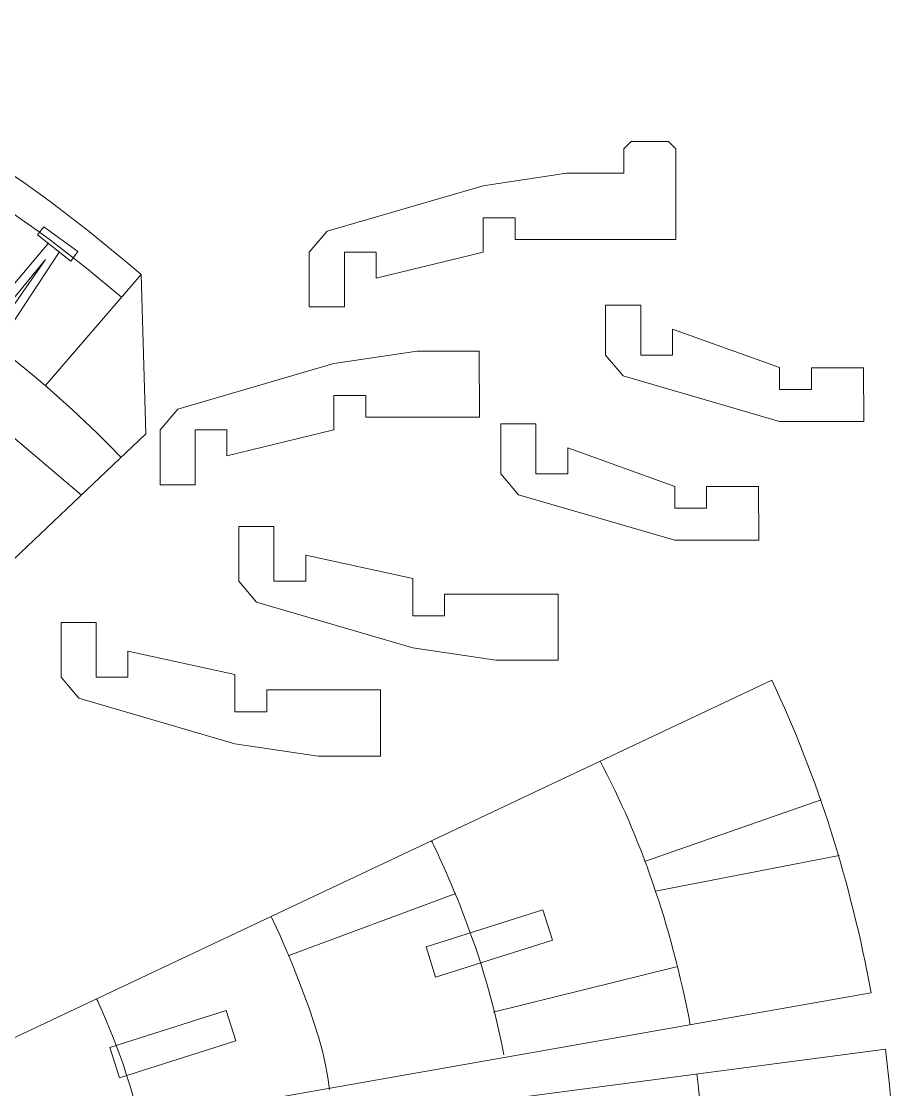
# Model space of a CAD drawing. Header units: millimetres. Extents: x -90 to 353, y 0 to 263.
# Drawn here: x 261.9 to 353.2, y 142.6 to 253.4 of the extents above; entities that cross this region are included whole.
import ezdxf

# ---------------------------------------------------------------- set-up
doc = ezdxf.new("R2010")
doc.units = ezdxf.units.MM
doc.layers.add('Layer 1', color=7, linetype='Continuous')

msp = doc.modelspace()

# ---------------------------------------------------------------- linework, layer by layer
at = {"layer": 'Layer 1', "color": 250, "lineweight": 20}
for points, knots in [([(196.48, 152.79), (200.12, 151.09), (203.41, 148.72), (206.34, 145.64), (206.34, 145.64), (206.34, 145.64), (274.82, 210.61), (274.82, 210.61), (274.82, 210.61), (274.82, 210.61), (274.32, 227.15), (274.32, 227.15), (274.32, 227.15), (259.99, 239.52), (245.27, 248.09), (230.19, 253.43), (230.19, 253.43), (230.19, 253.43), (222.71, 231.1), (222.71, 231.1), (222.71, 231.1), (227.36, 229.53), (230.71, 225.14), (230.71, 219.96), (230.71, 219.96), (230.71, 213.48), (225.45, 208.22), (218.96, 208.22), (218.96, 208.22), (217.67, 208.22), (216.42, 208.43), (215.25, 208.82), (215.25, 208.82), (215.25, 208.82), (212.27, 199.91), (212.27, 199.91), (212.27, 199.91), (216.9, 198.33), (220.23, 193.95), (220.23, 188.78), (220.23, 188.78), (220.23, 182.29), (214.97, 177.03), (208.48, 177.03), (208.48, 177.03), (207.2, 177.03), (205.96, 177.24), (204.8, 177.62), (204.8, 177.62), (204.8, 177.62), (196.48, 152.79), (196.48, 152.79)], [0, 0, 0, 0, 0.071429, 0.071429, 0.071429, 0.071429, 0.142857, 0.142857, 0.142857, 0.142857, 0.214286, 0.214286, 0.214286, 0.214286, 0.285714, 0.285714, 0.285714, 0.285714, 0.357143, 0.357143, 0.357143, 0.357143, 0.428571, 0.428571, 0.428571, 0.428571, 0.5, 0.5, 0.5, 0.5, 0.571429, 0.571429, 0.571429, 0.571429, 0.642857, 0.642857, 0.642857, 0.642857, 0.714286, 0.714286, 0.714286, 0.714286, 0.785714, 0.785714, 0.785714, 0.785714, 0.857143, 0.857143, 0.857143, 0.857143, 1, 1, 1, 1]), ([(324.4, 237.67), (324.4, 237.67), (324.4, 240.21), (324.4, 240.21), (324.4, 240.21), (324.4, 240.21), (325.16, 240.97), (325.16, 240.97), (325.16, 240.97), (325.16, 240.97), (329.06, 240.97), (329.06, 240.97), (329.06, 240.97), (329.06, 240.97), (329.82, 240.21), (329.82, 240.21), (329.82, 240.21), (329.82, 240.21), (329.82, 230.79), (329.82, 230.79), (329.82, 230.79), (329.82, 230.79), (313.12, 230.79), (313.12, 230.79), (313.12, 230.79), (313.12, 230.79), (313.12, 233.05), (313.12, 233.05), (313.12, 233.05), (313.12, 233.05), (309.82, 233.05), (309.82, 233.05), (309.82, 233.05), (309.82, 233.05), (309.82, 229.48), (309.82, 229.48), (309.82, 229.48), (309.82, 229.48), (298.72, 226.77), (298.72, 226.77), (298.72, 226.77), (298.72, 226.77), (298.72, 229.48), (298.72, 229.48), (298.72, 229.48), (298.72, 229.48), (295.42, 229.48), (295.42, 229.48), (295.42, 229.48), (295.42, 229.48), (295.42, 223.79), (295.42, 223.79), (295.42, 223.79), (295.42, 223.79), (291.77, 223.79), (291.77, 223.79), (291.77, 223.79), (291.77, 223.79), (291.77, 229.48), (291.77, 229.48), (291.77, 229.48), (291.77, 229.48), (293.61, 231.64), (293.61, 231.64), (293.61, 231.64), (293.61, 231.64), (309.82, 236.37), (309.82, 236.37), (309.82, 236.37), (309.82, 236.37), (318.45, 237.67), (318.45, 237.67), (318.45, 237.67), (318.45, 237.67), (324.4, 237.67), (324.4, 237.67)], [0, 0, 0, 0, 0.05, 0.05, 0.05, 0.05, 0.1, 0.1, 0.1, 0.1, 0.15, 0.15, 0.15, 0.15, 0.2, 0.2, 0.2, 0.2, 0.25, 0.25, 0.25, 0.25, 0.3, 0.3, 0.3, 0.3, 0.35, 0.35, 0.35, 0.35, 0.4, 0.4, 0.4, 0.4, 0.45, 0.45, 0.45, 0.45, 0.5, 0.5, 0.5, 0.5, 0.55, 0.55, 0.55, 0.55, 0.6, 0.6, 0.6, 0.6, 0.65, 0.65, 0.65, 0.65, 0.7, 0.7, 0.7, 0.7, 0.75, 0.75, 0.75, 0.75, 0.8, 0.8, 0.8, 0.8, 0.85, 0.85, 0.85, 0.85, 0.9, 0.9, 0.9, 0.9, 1, 1, 1, 1]), ([(349.27, 217.48), (349.27, 217.48), (343.87, 217.48), (343.87, 217.48), (343.87, 217.48), (343.87, 217.48), (343.87, 215.22), (343.87, 215.22), (343.87, 215.22), (343.87, 215.22), (340.57, 215.22), (340.57, 215.22), (340.57, 215.22), (340.57, 215.22), (340.57, 217.5), (340.57, 217.5), (340.57, 217.5), (340.57, 217.5), (329.47, 221.5), (329.47, 221.5), (329.47, 221.5), (329.47, 221.5), (329.47, 218.8), (329.47, 218.8), (329.47, 218.8), (329.47, 218.8), (326.16, 218.8), (326.16, 218.8), (326.16, 218.8), (326.16, 218.8), (326.16, 223.98), (326.16, 223.98), (326.16, 223.98), (326.16, 223.98), (322.52, 223.98), (322.52, 223.98), (322.52, 223.98), (322.52, 223.98), (322.52, 218.8), (322.52, 218.8), (322.52, 218.8), (322.52, 218.8), (324.35, 216.64), (324.35, 216.64), (324.35, 216.64), (324.35, 216.64), (340.57, 211.91), (340.57, 211.91), (340.57, 211.91), (340.57, 211.91), (349.3, 211.91), (349.3, 211.91), (349.3, 211.91), (349.3, 211.91), (349.27, 217.48), (349.27, 217.48)], [0, 0, 0, 0, 0.066667, 0.066667, 0.066667, 0.066667, 0.133333, 0.133333, 0.133333, 0.133333, 0.2, 0.2, 0.2, 0.2, 0.266667, 0.266667, 0.266667, 0.266667, 0.333333, 0.333333, 0.333333, 0.333333, 0.4, 0.4, 0.4, 0.4, 0.466667, 0.466667, 0.466667, 0.466667, 0.533333, 0.533333, 0.533333, 0.533333, 0.6, 0.6, 0.6, 0.6, 0.666667, 0.666667, 0.666667, 0.666667, 0.733333, 0.733333, 0.733333, 0.733333, 0.8, 0.8, 0.8, 0.8, 0.866667, 0.866667, 0.866667, 0.866667, 1, 1, 1, 1]), ([(309.41, 219.22), (309.41, 219.22), (309.43, 212.35), (309.43, 212.35), (309.43, 212.35), (309.43, 212.35), (297.63, 212.35), (297.63, 212.35), (297.63, 212.35), (297.63, 212.35), (297.63, 214.6), (297.63, 214.6), (297.63, 214.6), (297.63, 214.6), (294.32, 214.6), (294.32, 214.6), (294.32, 214.6), (294.32, 214.6), (294.32, 211.03), (294.32, 211.03), (294.32, 211.03), (294.32, 211.03), (283.22, 208.33), (283.22, 208.33), (283.22, 208.33), (283.22, 208.33), (283.22, 211.03), (283.22, 211.03), (283.22, 211.03), (283.22, 211.03), (279.92, 211.03), (279.92, 211.03), (279.92, 211.03), (279.92, 211.03), (279.92, 205.34), (279.92, 205.34), (279.92, 205.34), (279.92, 205.34), (276.28, 205.34), (276.28, 205.34), (276.28, 205.34), (276.28, 205.34), (276.28, 211.03), (276.28, 211.03), (276.28, 211.03), (276.28, 211.03), (278.11, 213.19), (278.11, 213.19), (278.11, 213.19), (278.11, 213.19), (294.32, 217.92), (294.32, 217.92), (294.32, 217.92), (294.32, 217.92), (302.96, 219.22), (302.96, 219.22), (302.96, 219.22), (302.96, 219.22), (309.41, 219.22), (309.41, 219.22)], [0, 0, 0, 0, 0.0625, 0.0625, 0.0625, 0.0625, 0.125, 0.125, 0.125, 0.125, 0.1875, 0.1875, 0.1875, 0.1875, 0.25, 0.25, 0.25, 0.25, 0.3125, 0.3125, 0.3125, 0.3125, 0.375, 0.375, 0.375, 0.375, 0.4375, 0.4375, 0.4375, 0.4375, 0.5, 0.5, 0.5, 0.5, 0.5625, 0.5625, 0.5625, 0.5625, 0.625, 0.625, 0.625, 0.625, 0.6875, 0.6875, 0.6875, 0.6875, 0.75, 0.75, 0.75, 0.75, 0.8125, 0.8125, 0.8125, 0.8125, 0.875, 0.875, 0.875, 0.875, 1, 1, 1, 1]), ([(338.4, 205.16), (338.4, 205.16), (333, 205.16), (333, 205.16), (333, 205.16), (333, 205.16), (333, 202.9), (333, 202.9), (333, 202.9), (333, 202.9), (329.69, 202.9), (329.69, 202.9), (329.69, 202.9), (329.69, 202.9), (329.69, 205.17), (329.69, 205.17), (329.69, 205.17), (329.69, 205.17), (318.59, 209.18), (318.59, 209.18), (318.59, 209.18), (318.59, 209.18), (318.59, 206.47), (318.59, 206.47), (318.59, 206.47), (318.59, 206.47), (315.29, 206.47), (315.29, 206.47), (315.29, 206.47), (315.29, 206.47), (315.29, 211.66), (315.29, 211.66), (315.29, 211.66), (315.29, 211.66), (311.65, 211.66), (311.65, 211.66), (311.65, 211.66), (311.65, 211.66), (311.65, 206.47), (311.65, 206.47), (311.65, 206.47), (311.65, 206.47), (313.48, 204.31), (313.48, 204.31), (313.48, 204.31), (313.48, 204.31), (329.69, 199.58), (329.69, 199.58), (329.69, 199.58), (329.69, 199.58), (338.43, 199.58), (338.43, 199.58), (338.43, 199.58), (338.43, 199.58), (338.4, 205.16), (338.4, 205.16)], [0, 0, 0, 0, 0.066667, 0.066667, 0.066667, 0.066667, 0.133333, 0.133333, 0.133333, 0.133333, 0.2, 0.2, 0.2, 0.2, 0.266667, 0.266667, 0.266667, 0.266667, 0.333333, 0.333333, 0.333333, 0.333333, 0.4, 0.4, 0.4, 0.4, 0.466667, 0.466667, 0.466667, 0.466667, 0.533333, 0.533333, 0.533333, 0.533333, 0.6, 0.6, 0.6, 0.6, 0.666667, 0.666667, 0.666667, 0.666667, 0.733333, 0.733333, 0.733333, 0.733333, 0.8, 0.8, 0.8, 0.8, 0.866667, 0.866667, 0.866667, 0.866667, 1, 1, 1, 1]), ([(317.58, 187.13), (317.58, 187.13), (317.6, 194), (317.6, 194), (317.6, 194), (317.6, 194), (305.8, 194), (305.8, 194), (305.8, 194), (305.8, 194), (305.8, 191.75), (305.8, 191.75), (305.8, 191.75), (305.8, 191.75), (302.5, 191.75), (302.5, 191.75), (302.5, 191.75), (302.5, 191.75), (302.5, 195.62), (302.5, 195.62), (302.5, 195.62), (302.5, 195.62), (291.4, 198.03), (291.4, 198.03), (291.4, 198.03), (291.4, 198.03), (291.4, 195.32), (291.4, 195.32), (291.4, 195.32), (291.4, 195.32), (288.1, 195.32), (288.1, 195.32), (288.1, 195.32), (288.1, 195.32), (288.1, 201.01), (288.1, 201.01), (288.1, 201.01), (288.1, 201.01), (284.45, 201.01), (284.45, 201.01), (284.45, 201.01), (284.45, 201.01), (284.45, 195.32), (284.45, 195.32), (284.45, 195.32), (284.45, 195.32), (286.28, 193.16), (286.28, 193.16), (286.28, 193.16), (286.28, 193.16), (302.5, 188.43), (302.5, 188.43), (302.5, 188.43), (302.5, 188.43), (311.13, 187.13), (311.13, 187.13), (311.13, 187.13), (311.13, 187.13), (317.58, 187.13), (317.58, 187.13)], [0, 0, 0, 0, 0.0625, 0.0625, 0.0625, 0.0625, 0.125, 0.125, 0.125, 0.125, 0.1875, 0.1875, 0.1875, 0.1875, 0.25, 0.25, 0.25, 0.25, 0.3125, 0.3125, 0.3125, 0.3125, 0.375, 0.375, 0.375, 0.375, 0.4375, 0.4375, 0.4375, 0.4375, 0.5, 0.5, 0.5, 0.5, 0.5625, 0.5625, 0.5625, 0.5625, 0.625, 0.625, 0.625, 0.625, 0.6875, 0.6875, 0.6875, 0.6875, 0.75, 0.75, 0.75, 0.75, 0.8125, 0.8125, 0.8125, 0.8125, 0.875, 0.875, 0.875, 0.875, 1, 1, 1, 1]), ([(299.14, 177.17), (299.14, 177.17), (299.16, 184.04), (299.16, 184.04), (299.16, 184.04), (299.16, 184.04), (287.36, 184.04), (287.36, 184.04), (287.36, 184.04), (287.36, 184.04), (287.36, 181.78), (287.36, 181.78), (287.36, 181.78), (287.36, 181.78), (284.05, 181.78), (284.05, 181.78), (284.05, 181.78), (284.05, 181.78), (284.05, 185.66), (284.05, 185.66), (284.05, 185.66), (284.05, 185.66), (272.95, 188.06), (272.95, 188.06), (272.95, 188.06), (272.95, 188.06), (272.95, 185.36), (272.95, 185.36), (272.95, 185.36), (272.95, 185.36), (269.65, 185.36), (269.65, 185.36), (269.65, 185.36), (269.65, 185.36), (269.65, 191.04), (269.65, 191.04), (269.65, 191.04), (269.65, 191.04), (266.01, 191.04), (266.01, 191.04), (266.01, 191.04), (266.01, 191.04), (266.01, 185.36), (266.01, 185.36), (266.01, 185.36), (266.01, 185.36), (267.84, 183.19), (267.84, 183.19), (267.84, 183.19), (267.84, 183.19), (284.05, 178.46), (284.05, 178.46), (284.05, 178.46), (284.05, 178.46), (292.69, 177.17), (292.69, 177.17), (292.69, 177.17), (292.69, 177.17), (299.14, 177.17), (299.14, 177.17)], [0, 0, 0, 0, 0.0625, 0.0625, 0.0625, 0.0625, 0.125, 0.125, 0.125, 0.125, 0.1875, 0.1875, 0.1875, 0.1875, 0.25, 0.25, 0.25, 0.25, 0.3125, 0.3125, 0.3125, 0.3125, 0.375, 0.375, 0.375, 0.375, 0.4375, 0.4375, 0.4375, 0.4375, 0.5, 0.5, 0.5, 0.5, 0.5625, 0.5625, 0.5625, 0.5625, 0.625, 0.625, 0.625, 0.625, 0.6875, 0.6875, 0.6875, 0.6875, 0.75, 0.75, 0.75, 0.75, 0.8125, 0.8125, 0.8125, 0.8125, 0.875, 0.875, 0.875, 0.875, 1, 1, 1, 1]), ([(257.21, 136.25), (256.68, 139.05), (255.79, 141.9), (254.49, 144.83), (254.49, 144.83), (254.49, 144.83), (339.76, 185.05), (339.76, 185.05), (339.76, 185.05), (344.57, 174.93), (347.94, 164.08), (350.09, 152.61), (350.09, 152.61), (350.09, 152.61), (257.21, 136.25), (257.21, 136.25)], [0, 0, 0, 0, 0.2, 0.2, 0.2, 0.2, 0.4, 0.4, 0.4, 0.4, 0.6, 0.6, 0.6, 0.6, 1, 1, 1, 1]), ([(258.18, 134.44), (258.68, 131.05), (258.49, 127.65), (257.88, 124.26), (257.88, 124.26), (257.88, 124.26), (336.52, 109.15), (336.52, 109.15), (336.52, 109.15), (336.52, 109.15), (350.63, 107.52), (350.63, 107.52), (350.63, 107.52), (353.1, 120.36), (353.24, 133.47), (351.55, 146.78), (351.55, 146.78), (351.55, 146.78), (258.18, 134.44), (258.18, 134.44)], [0, 0, 0, 0, 0.166667, 0.166667, 0.166667, 0.166667, 0.333333, 0.333333, 0.333333, 0.333333, 0.5, 0.5, 0.5, 0.5, 0.666667, 0.666667, 0.666667, 0.666667, 1, 1, 1, 1])]:
    msp.add_open_spline(points, degree=3, knots=knots, dxfattribs=at)
at = {"layer": 'Layer 1', "color": 114, "lineweight": 20}
for points in [[(272.29, 224.8), (259.45, 235.78), (244.97, 244.17), (229.24, 250.59)], [(225.37, 239.03), (243.3, 231.91), (259.04, 221.78), (272.25, 208.17)], [(274.32, 227.15), (274.32, 227.15), (264.37, 215.62), (264.37, 215.62)], [(321.96, 176.64), (326.09, 168.85), (329.27, 159.82), (331.31, 149.3)], [(326.54, 166.23), (326.54, 166.23), (344.88, 172.64), (344.88, 172.64)], [(304.44, 168.39), (304.44, 168.39), (309.85, 157.87), (311.95, 146.18)], [(327.7, 163.15), (327.7, 163.15), (346.74, 166.87), (346.74, 166.87)], [(289.66, 156.5), (289.66, 156.5), (306.97, 162.93), (306.97, 162.93)], [(287.82, 160.54), (287.82, 160.54), (293.39, 148.85), (293.85, 142.57)], [(310.86, 150.59), (310.86, 150.59), (329.86, 155.31), (329.86, 155.31)], [(269.69, 152), (269.69, 152), (272.59, 145.99), (274.19, 139.24)], [(331.97, 144.19), (333.47, 132.57), (333.66, 121.15), (331.53, 110.11)]]:
    msp.add_open_spline(points, degree=3, dxfattribs=at)
for points, knots in [([(264.23, 232.09), (264.23, 232.09), (263.56, 231.26), (263.56, 231.26), (263.56, 231.26), (263.56, 231.26), (267.01, 228.53), (267.01, 228.53), (267.01, 228.53), (267.01, 228.53), (267.76, 229.55), (267.76, 229.55), (267.76, 229.55), (267.76, 229.55), (264.23, 232.09), (264.23, 232.09)], [0, 0, 0, 0, 0.2, 0.2, 0.2, 0.2, 0.4, 0.4, 0.4, 0.4, 0.6, 0.6, 0.6, 0.6, 1, 1, 1, 1]), ([(264.67, 230.38), (264.67, 230.38), (257.14, 221.45), (257.14, 221.45), (257.14, 221.45), (257.14, 221.45), (257.92, 220.86), (257.92, 220.86), (257.92, 220.86), (257.92, 220.86), (264.4, 228.71), (264.4, 228.71), (264.4, 228.71), (264.4, 228.71), (258.53, 220.35), (258.53, 220.35), (258.53, 220.35), (258.53, 220.35), (259.36, 219.71), (259.36, 219.71), (259.36, 219.71), (259.36, 219.71), (265.81, 229.48), (265.81, 229.48)], [0, 0, 0, 0, 0.142857, 0.142857, 0.142857, 0.142857, 0.285714, 0.285714, 0.285714, 0.285714, 0.428571, 0.428571, 0.428571, 0.428571, 0.571429, 0.571429, 0.571429, 0.571429, 0.714286, 0.714286, 0.714286, 0.714286, 1, 1, 1, 1]), ([(268.12, 204.25), (268.12, 204.25), (255.47, 214.99), (255.47, 214.99), (255.47, 214.99), (255.47, 214.99), (248.11, 220.16), (248.11, 220.16)], [0, 0, 0, 0, 0.333333, 0.333333, 0.333333, 0.333333, 1, 1, 1, 1])]:
    msp.add_open_spline(points, degree=3, knots=knots, dxfattribs=at)
at = {"layer": 'Layer 1', "color": 240, "lineweight": 20}
for points in [[(303.88, 157.37), (303.88, 157.37), (304.88, 154.22), (304.88, 154.22), (304.88, 154.22), (304.88, 154.22), (316.99, 158.06), (316.99, 158.06), (316.99, 158.06), (316.99, 158.06), (315.99, 161.21), (315.99, 161.21), (315.99, 161.21), (315.99, 161.21), (303.88, 157.37), (303.88, 157.37)], [(271.07, 146.95), (271.07, 146.95), (272.07, 143.8), (272.07, 143.8), (272.07, 143.8), (272.07, 143.8), (284.15, 147.64), (284.15, 147.64), (284.15, 147.64), (284.15, 147.64), (283.15, 150.79), (283.15, 150.79), (283.15, 150.79), (283.15, 150.79), (271.07, 146.95), (271.07, 146.95)]]:
    msp.add_open_spline(points, degree=3, knots=[0, 0, 0, 0, 0.2, 0.2, 0.2, 0.2, 0.4, 0.4, 0.4, 0.4, 0.6, 0.6, 0.6, 0.6, 1, 1, 1, 1], dxfattribs=at)

doc.saveas('drawing.dxf')
